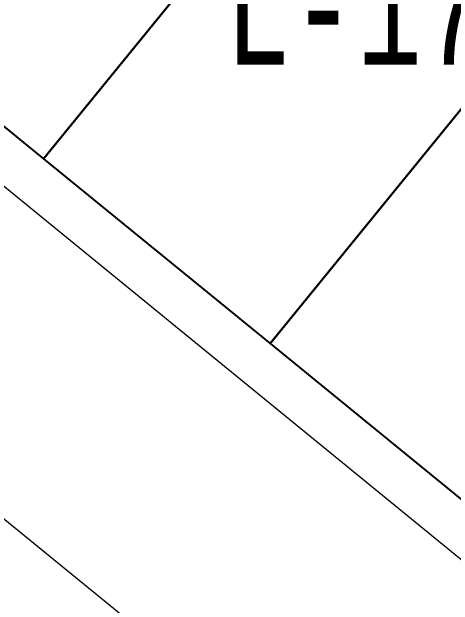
# Model space of a CAD drawing. Header units: millimetres. Extents: x 474016 to 477875, y 2288607 to 2292200.
# Drawn here: x 474542.12 to 474561, y 2289449.32 to 2289474.68 of the extents above; entities that cross this region are included whole.
import ezdxf
from ezdxf.enums import TextEntityAlignment as Align

# ---------------------------------------------------------------- set-up
doc = ezdxf.new("R2010")
doc.units = ezdxf.units.MM
doc.header["$LTSCALE"] = 50
for name, color, linetype, lineweight in [('BANQUETA', 251, 'Continuous', 5), ('JARDINES', 98, 'Continuous', 13), ('LOTES', 6, 'Continuous', 15)]:
    doc.layers.add(name, color=color, linetype=linetype, lineweight=lineweight)
doc.layers.add('CVL_LOTIF', color=1, linetype='Continuous')
doc.layers.add('MZ Y LT', color=7, linetype='Continuous', lineweight=13, true_color=0x0d2bf2)
doc.styles.add('MONOTXT4', font='MONOTXT4.shx', dxfattribs={"width": 0.55})

msp = doc.modelspace()

# ---------------------------------------------------------------- linework, layer by layer
at = {"layer": 'BANQUETA'}
msp.add_line((474563.425, 2289449.562), (474388.637, 2289592.07), dxfattribs=at)
at = {"layer": 'CVL_LOTIF'}
for points in [[(474560.544, 2289489.328), (474550.856, 2289497.227), (474533.794, 2289476.301), (474543.482, 2289468.402)], [(474570.232, 2289481.429), (474560.544, 2289489.328), (474543.482, 2289468.402), (474553.17, 2289460.503)], [(474579.92, 2289473.53), (474570.232, 2289481.429), (474553.17, 2289460.503), (474562.859, 2289452.604)]]:
    msp.add_lwpolyline(points, close=True, dxfattribs=at)
at = {"layer": 'JARDINES'}
msp.add_lwpolyline([(474555.459, 2289441.864, -0.465209), (474552.932, 2289438.763), (474472.217, 2289504.571, -0.545888), (474474.745, 2289507.672)], format="xyb", close=True, dxfattribs=at)
at = {"layer": 'LOTES'}
for points in [[(474543.482, 2289468.402), (474560.544, 2289489.328)], [(474553.17, 2289460.503), (474570.232, 2289481.429)]]:
    msp.add_lwpolyline(points, dxfattribs=at)

# ---------------------------------------------------------------- texts
at = {"layer": 'MZ Y LT', "lineweight": 13, "style": 'MONOTXT4', "width": 0.65}
msp.add_text('L-17', height=5, dxfattribs=at).set_placement((474556.857, 2289474.916), align=Align.MIDDLE)

doc.saveas('drawing.dxf')
